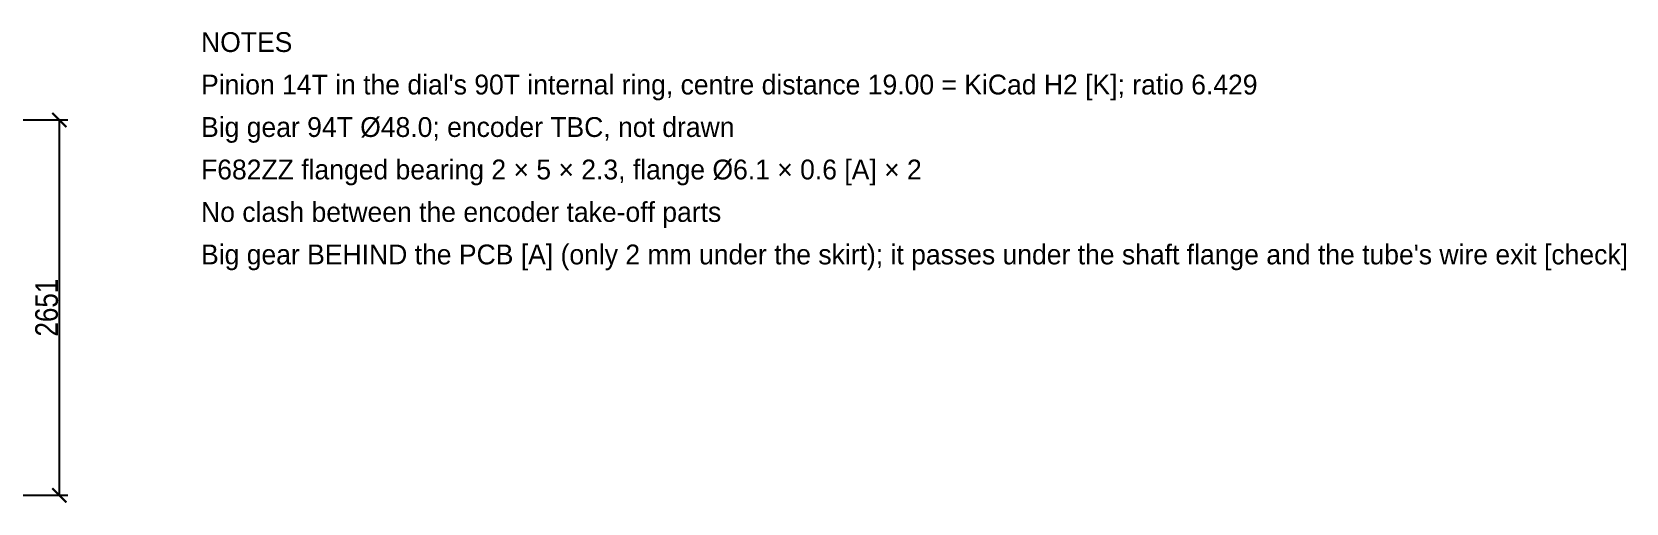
# Model space of a CAD drawing. Header units: millimetres. Extents: x -30 to 165, y -46 to 88.
# Drawn here: x 52.1 to 164.6, y 55.1 to 88.4 of the extents above; entities that cross this region are included whole.
import ezdxf

# ---------------------------------------------------------------- set-up
doc = ezdxf.new("R2010")
doc.units = ezdxf.units.MM
doc.layers.add('DIMS', color=3, linetype='CONTINUOUS')
doc.layers.add('TEXT', color=7, linetype='CONTINUOUS')
doc.styles.add('OpenSansCondensed-Light', font='OpenSansCondensed-Light.ttf')
doc.dimstyles.new('EZDXF', dxfattribs={"dimtxt": 0.25, "dimasz": 0.175, "dimexe": 0.375, "dimexo": 0.125, "dimgap": 0.1, "dimtad": 1, "dimlfac": 100, "dimzin": 12, "dimdsep": 46, "dimtxsty": 'OpenSansCondensed-Light', "dimblk": 'ARCHTICK', "dimcen": 2.5, "dimazin": 3, "dimtfac": 0.5, "dimtmove": 2, "dimatfit": 3})

# ---------------------------------------------------------------- blocks, each defined once
blk = doc.blocks.new('_ARCHTICK')
at = {"color": 0, "linetype": 'BYBLOCK', "const_width": 0.15}
blk.add_lwpolyline([(-0.5, -0.5), (0.5, 0.5)], dxfattribs=at)

msp = doc.modelspace()

# ---------------------------------------------------------------- texts
at = {"layer": 'TEXT'}
for s, p in [('NOTES', (64, 87.00183)), ("Pinion 14T in the dial's 90T internal ring, centre distance 19.00 = KiCad H2 [K]; ratio 6.429", (64, 84.00183)), ('Big gear 94T Ø48.0; encoder TBC, not drawn', (64, 81.00183)), ('F682ZZ flanged bearing 2 × 5 × 2.3, flange Ø6.1 × 0.6 [A] × 2', (64, 78.00183)), ('No clash between the encoder take-off parts', (64, 75.00183)), ("Big gear BEHIND the PCB [A] (only 2 mm under the skirt); it passes under the shaft flange and the tube's wire exit [check]", (64, 72.00183))]:
    msp.add_text(s, height=1.4, dxfattribs=at).set_placement(p)

# ---------------------------------------------------------------- dimensions: what is measured, and where the dimension line sits
at = {"layer": 'DIMS'}
msp.add_linear_dim(base=(54, 55.69183), p1=(24, 55.69183), p2=(24, 82.20183), angle=90, dimstyle='EZDXF', override={"dimtxt": 1.6, "dimasz": 1, "dimexe": 0.6, "dimexo": 0.5, "dimdec": 2}, dxfattribs=at).render()

doc.saveas('drawing.dxf')
